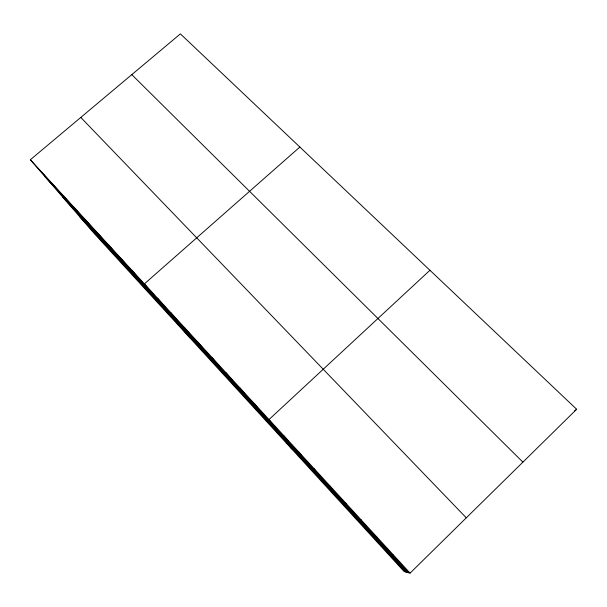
<?xml version="1.0" encoding="UTF-8"?>
<svg xmlns="http://www.w3.org/2000/svg" width="607" height="607" viewBox="0 0 607 607"><rect width="100%" height="100%" fill="white"/><g stroke="black" fill="none" stroke-linecap="round" stroke-linejoin="round"><path stroke-width="0.91" d="M410.074 573.129L576.65 409.262L180.385 33.871L30.35 159.747L94.51 233.794L404.148 571.544L410.074 573.129L30.35 159.747M429.938 270.274L268.992 419.551L291.694 448.877M392.934 555.572L393.48 555.071M299.85 147.046L144.383 283.894L189.854 337.788M574.556 410.947L576.65 409.262M131.802 74.638L522.908 462.132M80.792 117.424L466.282 517.832M44.577 176.167L408.723 572.765M62.87 197.275L407.016 572.31M79.752 216.76L405.476 571.9M52.111 183.435L65.602 199.066M41.17 171.523L55.032 187.555M63.181 195.484L76.292 210.705M85.701 220.007L98.023 234.378M74.373 207.677L87.097 222.481M97.166 232.489L109.078 246.412M108.759 245.107L120.254 258.59M120.497 257.884L131.552 270.897M132.372 270.813L142.986 283.348M157.509 298.181L167.175 309.691M170.802 312.651L179.953 323.607M184.278 327.317L192.897 337.704M197.928 342.173L206.001 351.977M211.76 357.235L219.279 366.438M225.774 372.501L232.724 381.082M239.985 387.972L246.343 395.916M254.394 403.647L260.137 410.939M283.803 435.667L288.279 441.593M298.811 452.01L302.635 457.223M314.039 468.581L317.18 473.065M329.472 485.388L331.923 489.121M345.133 502.437L346.863 505.396M361.021 519.729L362.007 521.891M377.137 537.271L377.364 538.614"/></g></svg>
